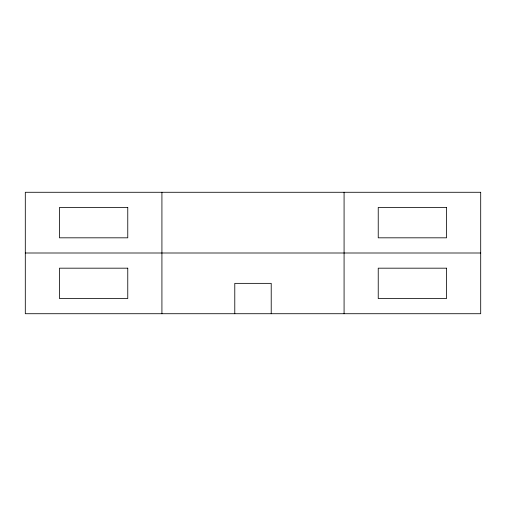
<?xml version="1.0" encoding="UTF-8"?>
<svg xmlns="http://www.w3.org/2000/svg" width="506" height="506" viewBox="0 0 506 506"><rect width="100%" height="100%" fill="white"/><g stroke="black" fill="none" stroke-linecap="round" stroke-linejoin="round"><path stroke-width="0.76" d="M25.3 253L480.7 253M344.08 192.28L344.08 313.72M271.216 313.72L271.216 283.36L234.784 283.36L234.784 313.72M161.92 192.28L161.92 313.72M480.7 192.28L25.3 192.28L25.3 313.72L480.7 313.72L480.7 192.28M127.765 207.46L59.455 207.46L59.455 237.82L127.765 237.82L127.765 207.46M446.545 207.46L378.235 207.46L378.235 237.82L446.545 237.82L446.545 207.46M127.765 268.18L59.455 268.18L59.455 298.54L127.765 298.54L127.765 268.18M446.545 268.18L378.235 268.18L378.235 298.54L446.545 298.54L446.545 268.18"/></g></svg>
